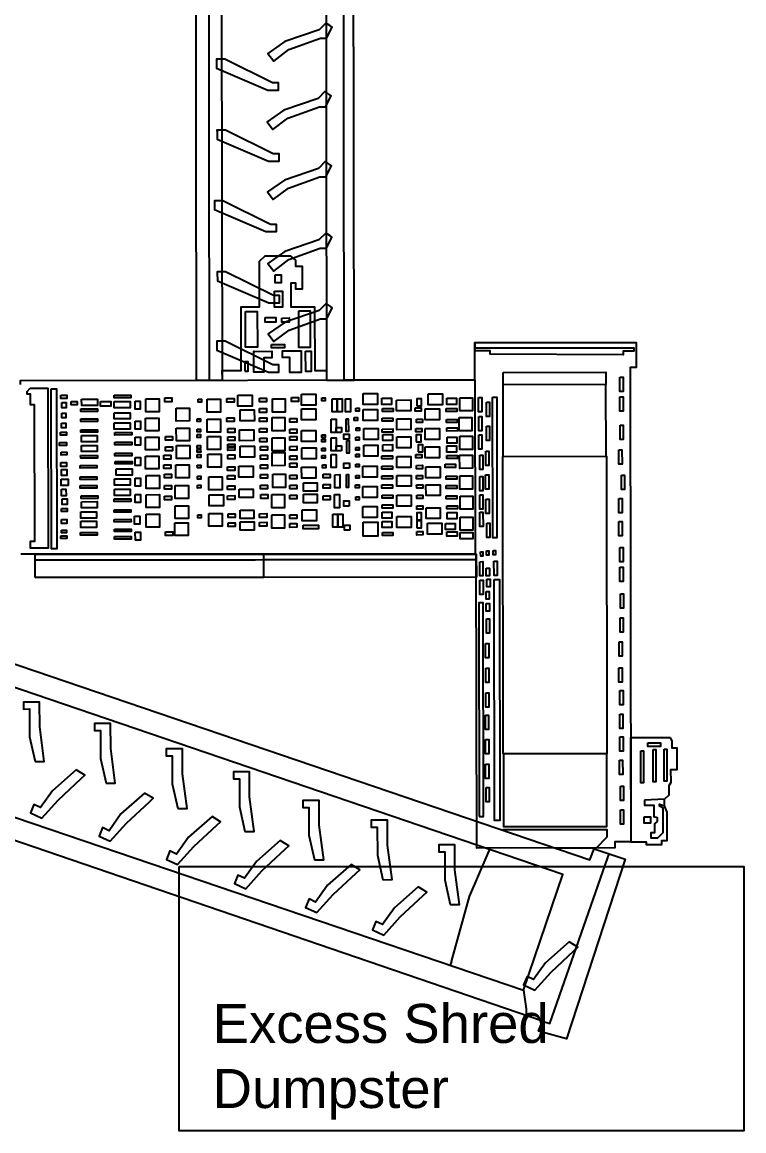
# Model space of a CAD drawing. Header units: millimetres. Extents: x 3191 to 879702, y -27549 to 222194.
# Drawn here: x 761570 to 767123, y -1642 to 6880 of the extents above; entities that cross this region are included whole.
import ezdxf

# ---------------------------------------------------------------- set-up
doc = ezdxf.new("R2010")
doc.units = ezdxf.units.MM
doc.header["$MEASUREMENT"] = 0
doc.layers.add('Dumpsters', color=210, linetype='Continuous')
doc.layers.add('Giant', color=31, linetype='Continuous')
doc.styles.get("Standard").update_dxf_attribs({"font": 'arial.ttf'})

msp = doc.modelspace()

# ---------------------------------------------------------------- linework, layer by layer
at = {"layer": 'Dumpsters'}
msp.add_lwpolyline([(762777.08021, 390.72678), (767123.08016, 390.72678), (767123.08016, -1642.27319), (762777.08021, -1642.27319), (762777.08021, 390.72678)], dxfattribs=at)
at = {"layer": 'Giant'}
for points in [[(765052.64846, 4130.02475), (764047.71782, 4128.57957), (764039.21323, 10042.40885), (762900.83652, 10040.77176), (762909.34111, 4126.94249)], [(762909.34111, 4126.94249), (763110.49628, 4127.23177), (763102.26414, 9851.60825), (763001.46201, 9779.0469), (763009.59001, 4127.08666)], [(763903.7335, 9856.45509), (763911.97095, 4128.38436), (764125.28746, 4128.69112), (764117.90979, 9258.89396)], [(763937.79761, 6853.80566), (763906.61584, 6872.6327), (763854.78173, 6820.66049), (763592.433, 6730.12993), (763461.79298, 6639.81103), (763506.25025, 6580.90035), (763623.20629, 6668.84058), (763865.25108, 6756.49335), (763911.99477, 6756.56057), (763954.81433, 6840.61092), (763937.79761, 6853.80566)], [(763065.89486, 6588.27872), (763065.98348, 6526.65593), (763461.79951, 6357.73432), (763525.63482, 6357.82612), (763543.26641, 6357.85147), (763543.18727, 6412.88692), (763496.93661, 6412.82041), (763129.69718, 6594.98008), (763064.57062, 6594.88643), (763064.58012, 6588.27683)], [(763930.22035, 6327.22929), (763899.03857, 6346.05632), (763847.20447, 6294.08411), (763584.85574, 6203.55356), (763454.21571, 6113.23466), (763498.67299, 6054.32397), (763615.62902, 6142.2642), (763857.67382, 6229.91698), (763904.41751, 6229.9842), (763947.23706, 6314.03454), (763930.22035, 6327.22929)], [(763070.36553, 6042.62525), (763070.45415, 5981.00246), (763466.27018, 5812.08084), (763530.10549, 5812.17264), (763547.73708, 5812.198), (763547.65794, 5867.23345), (763501.40728, 5867.16693), (763134.16785, 6049.32661), (763069.04129, 6049.23295), (763069.05079, 6042.62336)], [(763933.20067, 5789.40728), (763902.0189, 5808.23432), (763850.18479, 5756.26211), (763587.83606, 5665.73155), (763457.19604, 5575.41265), (763501.65331, 5516.50196), (763618.60935, 5604.4422), (763860.65414, 5692.09497), (763907.39783, 5692.16219), (763950.21738, 5776.21253), (763933.20067, 5789.40728)], [(763050.34322, 5501.0759), (763050.43184, 5439.45312), (763446.24787, 5270.5315), (763510.08318, 5270.6233), (763527.71478, 5270.64865), (763527.63563, 5325.6841), (763481.38497, 5325.61759), (763114.14554, 5507.77727), (763049.01898, 5507.68361), (763049.02848, 5501.07401)], [(763937.01922, 5240.10312), (763905.83744, 5258.93016), (763854.00334, 5206.95795), (763591.65461, 5116.42739), (763461.01458, 5026.10849), (763505.47186, 4967.1978), (763622.4279, 5055.13804), (763864.47269, 5142.79081), (763911.21638, 5142.85803), (763954.03593, 5226.90837), (763937.01922, 5240.10312)], [(763110.49628, 4127.23177), (763110.3874, 4202.94167), (763255.33744, 4203.15012), (763254.63576, 4691.08065), (763397.12067, 4691.28556), (763396.61587, 5042.30623), (763439.00215, 5084.80666), (763632.26888, 5085.08459), (763672.48898, 5050.29177), (763672.55546, 5004.06911), (763725.61459, 5004.14542), (763725.86736, 4828.37915), (763676.5881, 4828.30828), (763676.52166, 4874.50869), (763636.35167, 4874.45092), (763636.61426, 4691.85251), (763820.7952, 4692.11738), (763821.50047, 4201.69435), (763911.86534, 4201.8243)], [(763071.90877, 4953.17705), (763071.99739, 4891.55426), (763467.81342, 4722.63264), (763531.64873, 4722.72444), (763549.28033, 4722.7498), (763549.20118, 4777.78525), (763502.95052, 4777.71873), (763135.71109, 4959.87841), (763070.58453, 4959.78475), (763070.59403, 4953.17516)], [(763939.3486, 4697.80701), (763908.16683, 4716.63404), (763856.33273, 4664.66183), (763593.98399, 4574.13128), (763463.34397, 4483.81238), (763507.80124, 4424.90169), (763624.75728, 4512.84192), (763866.80208, 4600.4947), (763913.54577, 4600.56192), (763956.36532, 4684.61226), (763939.3486, 4697.80701)], [(761558.02026, 4094.62168), (761557.97658, 4124.99911), (765052.64846, 4130.02475), (765052.23593, 4416.88562), (766293.65536, 4418.67088), (766293.93347, 4225.27903), (766247.16631, 4225.21178), (766252.40916, 579.49724), (766160.79998, 579.3655), (766130.18532, 579.32147), (766130.25253, 532.58696), (765067.77856, 531.05904), (765064.52779, 2791.54047), (761559.89384, 2791.7971)], [(763068.96502, 4420.73213), (763069.05364, 4359.10934), (763464.86967, 4190.18772), (763528.70498, 4190.27952), (763546.33658, 4190.30488), (763546.25743, 4245.34033), (763500.00677, 4245.27381), (763132.76734, 4427.43349), (763067.64078, 4427.33983), (763067.65028, 4420.73024)], [(763361.66801, 4349.53784), (763492.48461, 4349.72597), (763492.5571, 4299.31946), (763428.8157, 4299.2278), (763428.97431, 4188.93435), (763351.92118, 4188.82355), (763351.68937, 4350.01309), (763361.66801, 4349.53784)], [(763578.80432, 4305.76379), (763628.08358, 4305.83466), (763628.25246, 4188.39751), (763719.20427, 4188.52831), (763718.97109, 4350.6748), (763571.93155, 4350.46335), (763571.99585, 4305.754), (763571.99585, 4305.754), (763578.80432, 4305.76379)], [(765052.23593, 4416.88562), (765052.29482, 4375.93728), (766276.36438, 4377.6976), (766276.40253, 4351.1702), (766193.92609, 4351.05159), (766193.96821, 4321.76464), (765170.90216, 4327.79317), (765170.8659, 4353.00755), (765052.32804, 4352.83708)], [(765052.64846, 4130.02475), (765054.57331, 2791.5412)], [(761631.7796, 4066.90954), (761767.66733, 4067.10495), (761769.43686, 2836.62984), (761634.62909, 2836.43598), (761634.54975, 2891.60495), (761667.44172, 2891.65225), (761665.93552, 3939.01711), (761633.37224, 3938.97028), (761633.2537, 4021.40105), (761609.96402, 4021.36756), (761609.93727, 4039.97234), (761631.7796, 4066.90954)], [(755268.89145, 2723.66922), (755737.68569, 3910.59619), (765939.22852, 442.09221), (765970.84966, 525.88165), (766211.02251, 445.93253), (765758.55524, -936.12633), (765542.70957, -875.59273), (765572.86191, -798.94912), (755268.89145, 2723.66922)], [(765428.62527, -560.58751), (765731.42737, 328.8069), (755856.74859, 3692.60582), (755525.58894, 2800.90066), (765428.62527, -560.58751)], [(761670.00368, 2612.09398), (761669.74527, 2791.78905), (765064.52779, 2791.54047), (765064.78235, 2614.52796), (761670.00368, 2612.09398)], [(761670.00368, 2612.09398), (763429.80617, 2614.62472), (763429.61684, 2746.28251), (761669.81435, 2743.75177), (765064.5895, 2748.63374), (763429.61684, 2746.28251), (763429.55158, 2791.66019)], [(761669.24547, 1196.5907), (761740.19446, 1196.69273), (761705.06477, 1462.9627), (761704.79002, 1654.01782), (761580.2654, 1653.83875), (761580.3424, 1600.29435), (761626.66349, 1600.36097), (761626.97156, 1386.13888), (761669.24547, 1196.5907)], [(762215.61787, 1031.22378), (762286.56685, 1031.32581), (762251.43717, 1297.59578), (762251.16242, 1488.6509), (762126.63779, 1488.47183), (762126.71479, 1434.92743), (762173.03589, 1434.99405), (762173.34396, 1220.77196), (762215.61787, 1031.22378)], [(766559.30953, 1378.09889), (766251.26134, 1377.65589), (766252.40916, 579.49724), (766370.5479, 579.66714), (766370.57684, 559.54904), (766492.04939, 559.72373), (766492.00621, 589.74509), (766533.91354, 589.80535), (766533.59939, 808.2558), (766513.27107, 854.98343), (766513.19679, 906.63619), (766547.35434, 940.86834), (766547.25078, 1012.88399), (766562.59339, 1037.34157), (766562.45088, 1136.44099), (766609.66718, 1136.50889), (766608.97204, 1299.41137), (766571.95977, 1299.35815), (766571.87848, 1355.88465), (766559.30953, 1378.09889)], [(762767.94926, 836.20008), (762838.89824, 836.30211), (762803.76856, 1102.57208), (762803.49381, 1293.62721), (762678.96918, 1293.44813), (762679.04618, 1239.90373), (762725.36728, 1239.97035), (762725.67535, 1025.74826), (762767.94926, 836.20008)], [(761985.76759, 1132.75242), (761803.64861, 972.0573), (761711.92087, 842.13671), (761660.82167, 866.85482), (761634.64473, 801.18843), (761720.76987, 761.92169), (761846.05782, 900.65885), (762023.80371, 1065.70958), (762052.01427, 1091.90526), (761985.76759, 1132.75242)], [(763284.66319, 658.90657), (763355.61218, 659.0086), (763320.4825, 925.27857), (763320.20774, 1116.33369), (763195.68312, 1116.15461), (763195.76012, 1062.61022), (763242.08121, 1062.67683), (763242.38928, 848.45475), (763284.66319, 658.90657)], [(762512.78946, 954.56129), (762330.67048, 793.86617), (762238.94274, 663.94558), (762187.84354, 688.66369), (762161.6666, 622.99731), (762247.79174, 583.73056), (762373.07969, 722.46772), (762550.82558, 887.51845), (762579.03614, 913.71413), (762512.78946, 954.56129)], [(763819.23276, 440.13395), (763890.18174, 440.23598), (763855.05206, 706.50595), (763854.77731, 897.56107), (763730.25268, 897.382), (763730.32968, 843.8376), (763776.65078, 843.90422), (763776.95885, 629.68213), (763819.23276, 440.13395)], [(766358.23005, 900.71616), (766358.28564, 862.06005), (766430.80762, 862.16434), (766430.9347, 773.79161), (766455.83179, 766.21635), (766455.87548, 735.83892), (766436.5578, 716.49417), (766436.65513, 648.81815), (766408.34127, 648.77743), (766408.39686, 610.12131), (766460.86906, 610.19677), (766502.27274, 650.29229), (766502.00266, 838.09826), (766472.96364, 852.54422), (766472.94178, 867.74407), (766513.27107, 854.98343), (766513.19679, 906.63619), (766358.23005, 900.71616)], [(763030.98587, 774.91093), (762848.86689, 614.2158), (762757.13915, 484.29521), (762706.03995, 509.01332), (762679.86301, 443.34694), (762765.98815, 404.0802), (762891.2761, 542.81735), (763069.02199, 707.86809), (763097.23255, 734.06376), (763030.98587, 774.91093)], [(764345.4888, 288.38016), (764416.43779, 288.48219), (764381.30811, 554.75216), (764381.03335, 745.80728), (764256.50873, 745.6282), (764256.58573, 692.08381), (764302.90682, 692.15042), (764303.21489, 477.92833), (764345.4888, 288.38016)], [(765674.99152, 531.93226), (765990.20928, 532.38557), (766072.63543, 616.44836), (766072.55632, 671.46155), (765268.01178, 670.30455)], [(763555.06013, 589.37155), (763372.94116, 428.67642), (763281.21342, 298.75583), (763230.11421, 323.47395), (763203.93728, 257.80756), (763290.06242, 218.54082), (763415.35036, 357.27797), (763593.09625, 522.32871), (763621.30682, 548.52439), (763555.06013, 589.37155)], [(764864.17, 98.13731), (764935.11898, 98.23934), (764899.9893, 364.50931), (764899.71455, 555.56443), (764775.18992, 555.38536), (764775.26692, 501.84096), (764821.58802, 501.90757), (764821.89609, 287.68549), (764864.17, 98.13731)], [(764872.89928, -339.61986), (765013.00014, 159.26211), (765155.10073, 492.01656), (765167.44648, 520.9264)], [(765572.86191, -798.94912), (765629.67966, -816.73784), (766076.38351, 458.98038), (766086.34704, 487.4347)], [(764102.23305, 406.09085), (763920.11407, 245.39572), (763828.38633, 115.47513), (763777.28713, 140.19324), (763751.1102, 74.52686), (763837.23534, 35.26012), (763962.52328, 173.99727), (764140.26917, 339.04801), (764168.47974, 365.24369), (764102.23305, 406.09085)], [(765731.42737, 328.8069), (765731.42737, 328.8069)], [(764617.48425, 233.758), (764435.36527, 73.06287), (764343.63753, -56.85771), (764292.53833, -32.1396), (764266.36139, -97.80599), (764352.48653, -137.07273), (764477.77448, 1.66443), (764655.52037, 166.71516), (764683.73093, 192.91084), (764617.48425, 233.758)], [(765779.69147, -189.63301), (765597.5725, -350.32814), (765505.84476, -480.24873), (765454.74556, -455.53062), (765428.56862, -521.197), (765514.69376, -560.46374), (765639.98171, -421.72659), (765817.7276, -256.67585), (765845.93816, -230.48017), (765779.69147, -189.63301)], [(764872.89928, -339.61986), (764864.60972, -369.13799)], [(765428.62527, -560.58751), (765448.71697, -703.98935), (765448.79253, -756.53353)], [(765572.86191, -798.94912), (765572.86191, -798.94912), (765572.86191, -798.94912)]]:
    msp.add_lwpolyline(points, dxfattribs=at)
for points in [[(763518.02844, 4937.2612), (763561.97831, 4937.32441), (763562.06545, 4876.72533), (763518.11559, 4876.66212)], [(763510.62645, 4811.22291), (763574.29741, 4811.31447), (763574.47394, 4688.55849), (763510.80298, 4688.46693)], [(763289.54996, 4656.2802), (763379.75049, 4656.40991), (763380.14708, 4380.6318), (763289.94655, 4380.50209)], [(763439.68453, 4610.29561), (763521.55056, 4610.41334), (763521.60397, 4573.27053), (763439.73795, 4573.1528)], [(763567.7843, 4605.91764), (763623.87203, 4605.9983), (763623.91889, 4573.41767), (763567.83115, 4573.33701)], [(763698.07638, 4660.65097), (763785.9996, 4660.77741), (763786.40598, 4378.18941), (763698.48277, 4378.06297)], [(763489.24016, 4401.86377), (763589.27776, 4402.00763), (763589.31373, 4376.99354), (763489.27613, 4376.84968)], [(763751.58114, 4350.85523), (763794.77973, 4350.91735), (763795.00417, 4194.84634), (763751.80558, 4194.78422)], [(763283.8699, 4198.11711), (763308.21606, 4198.15212), (763308.11326, 4269.63367), (763283.7671, 4269.59866)], [(765270.34322, 4187.68785), (766061.53475, 4188.82565), (766061.67163, 4093.64303), (765270.4801, 4092.50523)], [(766061.67163, 4093.64303), (765268.29669, 4092.50209), (765269.08799, 3542.25889), (766062.46293, 3543.39983)], [(766169.25794, 4150.4579), (766193.34585, 4150.49254), (766193.50417, 4040.39939), (766169.41626, 4040.36475)], [(761793.05639, 4060.2648), (761834.63503, 4060.3246), (761836.40366, 2830.47261), (761794.82502, 2830.41282)], [(761866.98351, 4013.8368), (761915.01846, 4013.90588), (761915.05837, 3986.15448), (761867.02341, 3986.0854)], [(762277.46663, 4012.60224), (762406.31111, 4012.78753), (762406.33889, 3993.47059), (762277.49441, 3993.28531)], [(763229.45773, 4012.43571), (763339.19153, 4012.59352), (763339.31215, 3928.7162), (763229.57835, 3928.5584)], [(763720.01067, 4019.595), (763829.74448, 4019.7528), (763829.8651, 3935.87549), (763720.1313, 3935.71768)], [(764193.35616, 4025.66132), (764303.08996, 4025.81912), (764303.21058, 3941.94181), (764193.47678, 3941.784)], [(764693.59716, 4022.17459), (764803.33097, 4022.3324), (764803.45159, 3938.45508), (764693.71778, 3938.29727)], [(761876.66869, 3956.21138), (761908.71547, 3956.25747), (761908.77535, 3914.61925), (761876.72857, 3914.57316)], [(761946.69236, 3963.05522), (761992.77868, 3963.12149), (761992.81414, 3938.46348), (761946.72782, 3938.3972)], [(762028.10807, 3982.44476), (762149.22846, 3982.61894), (762149.29778, 3934.41564), (762028.17739, 3934.24145)], [(762173.88339, 3963.84928), (762252.41561, 3963.96222), (762252.46665, 3928.46625), (762173.93444, 3928.35331)], [(762278.92087, 3964.57896), (762400.04125, 3964.75314), (762400.11058, 3916.54983), (762278.99019, 3916.37565)], [(762438.5421, 3966.36633), (762479.41642, 3966.42511), (762479.50456, 3905.13614), (762438.63024, 3905.07736)], [(762521.43946, 3983.97763), (762623.42569, 3984.1243), (762623.56769, 3885.38096), (762521.58146, 3885.23429)], [(762667.69413, 3991.22041), (762722.56103, 3991.29931), (762722.6028, 3962.25715), (762667.73589, 3962.17825)], [(762923.8255, 3980.88429), (762949.65074, 3980.92143), (762949.6816, 3959.46807), (762923.85635, 3959.43093)], [(762993.81191, 3980.98494), (763095.79814, 3981.13161), (763095.94014, 3882.38827), (762993.95391, 3882.2416)], [(763145.56121, 3987.61249), (763200.42811, 3987.69139), (763200.46988, 3958.64923), (763145.60298, 3958.57033)], [(763396.22734, 3990.10941), (763451.09424, 3990.18831), (763451.13601, 3961.14615), (763396.2691, 3961.06725)], [(763496.20228, 3984.84532), (763594.10343, 3984.98611), (763594.25036, 3882.81557), (763496.34921, 3882.67478)], [(763641.49207, 3993.68903), (763696.35898, 3993.76793), (763696.40074, 3964.72577), (763641.53384, 3964.64687)], [(763876.0354, 3991.82312), (763901.86065, 3991.86026), (763901.8915, 3970.40689), (763876.06626, 3970.36976)], [(763954.76462, 3985.54928), (763993.50249, 3985.60499), (763993.64788, 3884.50266), (763954.91002, 3884.44696)], [(763993.50249, 3985.60499), (764032.24035, 3985.66069), (764032.38575, 3884.55837), (763993.64788, 3884.50266)], [(764056.98563, 3985.69628), (764095.7235, 3985.75199), (764095.86889, 3884.64967), (764057.13103, 3884.59396)], [(764337.91284, 3989.21592), (764412.14868, 3989.32267), (764412.21672, 3942.00955), (764337.98088, 3941.90279)], [(764451.61084, 3975.49257), (764561.34464, 3975.65038), (764561.46526, 3891.77306), (764451.73146, 3891.61525)], [(764605.87454, 3931.53909), (764642.45248, 3931.59169), (764642.37515, 3985.35863), (764605.79722, 3985.30603)], [(764838.14933, 3988.86708), (764912.38517, 3988.97384), (764912.45321, 3941.66071), (764838.21737, 3941.55395)], [(764936.98331, 3993.37111), (765034.88446, 3993.5119), (765035.03139, 3891.34136), (764937.13024, 3891.20057)], [(765081.97957, 3994.09148), (765106.06748, 3994.12612), (765106.22581, 3884.03297), (765082.1379, 3883.99833)], [(765142.24882, 3959.77258), (765166.33673, 3959.80722), (765166.49505, 3849.71407), (765142.40715, 3849.67943)], [(765190.3702, 3997.69681), (765221.33702, 3997.74135), (765222.89295, 2915.79296), (765191.92614, 2915.74842)], [(766169.47563, 3999.0826), (766193.56354, 3999.11724), (766193.72186, 3889.02409), (766169.63395, 3888.98945)], [(761874.65043, 3874.02234), (761905.61724, 3874.06687), (761905.66791, 3838.83795), (761874.70109, 3838.79342)], [(762022.08909, 3906.88183), (762150.93358, 3907.06712), (762150.96136, 3887.75019), (762022.11687, 3887.5649)], [(762279.04565, 3877.80855), (762400.16604, 3877.98273), (762400.23536, 3829.77942), (762279.11497, 3829.60524)], [(762519.49101, 3836.91661), (762621.47724, 3837.06327), (762621.61924, 3738.31993), (762519.63301, 3738.17327)], [(762756.17626, 3912.87802), (762858.16249, 3913.02469), (762858.30449, 3814.28135), (762756.31826, 3814.13468)], [(763145.77465, 3839.19704), (763200.64155, 3839.27594), (763200.68331, 3810.23378), (763145.81641, 3810.15488)], [(763246.82912, 3899.54099), (763356.56292, 3899.69879), (763356.68355, 3815.82148), (763246.94974, 3815.66367)], [(763396.34332, 3909.459), (763451.21022, 3909.5379), (763451.25199, 3880.49574), (763396.38509, 3880.41684)], [(763397.52535, 3838.49086), (763452.39225, 3838.56976), (763452.43401, 3809.5276), (763397.56711, 3809.4487)], [(763493.16808, 3841.81081), (763591.06923, 3841.9516), (763591.21616, 3739.78106), (763493.31501, 3739.64027)], [(763720.17149, 3907.76599), (763829.9053, 3907.9238), (763830.02592, 3824.04648), (763720.29212, 3823.88868)], [(764124.76275, 3840.53814), (764150.58799, 3840.57528), (764150.61884, 3819.12192), (764124.7936, 3819.08478)], [(764137.57328, 3911.54866), (764163.39852, 3911.5858), (764163.42937, 3890.13243), (764137.60413, 3890.09529)], [(764193.534, 3901.9929), (764303.26781, 3902.15071), (764303.38843, 3818.27339), (764193.65463, 3818.11559)], [(764341.35037, 3835.46401), (764423.12248, 3835.5816), (764423.15653, 3811.90279), (764341.38442, 3811.78519)], [(764342.3221, 3910.73038), (764424.09421, 3910.84797), (764424.12826, 3887.16915), (764342.35615, 3887.05156)], [(764595.12161, 3915.3668), (764641.37227, 3915.43331), (764641.40936, 3889.64032), (764595.1587, 3889.5738)], [(764671.17743, 3906.97493), (764780.91124, 3907.13273), (764781.03186, 3823.25542), (764671.29806, 3823.09761)], [(764832.88587, 3910.36763), (764914.65798, 3910.48522), (764914.69203, 3886.80641), (764832.91992, 3886.68881)], [(764932.88306, 3840.65432), (765030.78421, 3840.79511), (765030.93114, 3738.62458), (764933.02999, 3738.48379)], [(765083.90366, 3847.90395), (765107.99157, 3847.93859), (765108.1499, 3737.84544), (765084.06199, 3737.8108)], [(761873.70292, 3798.24415), (761905.72622, 3798.2902), (761905.77992, 3760.9471), (761873.75662, 3760.90105)], [(762022.19871, 3830.66007), (762151.04319, 3830.84536), (762151.07097, 3811.52843), (762022.22649, 3811.34314)], [(762279.15811, 3799.60614), (762400.2785, 3799.78032), (762400.34782, 3751.57701), (762279.22743, 3751.40283)], [(762439.81974, 3812.58906), (762480.69405, 3812.64784), (762480.78219, 3751.35887), (762439.90788, 3751.30009)], [(762756.39587, 3760.16745), (762858.3821, 3760.31412), (762858.52411, 3661.57077), (762756.53787, 3661.42411)], [(762917.58416, 3831.39135), (762943.4094, 3831.42848), (762943.44026, 3809.97512), (762917.61501, 3809.93798)], [(762917.69861, 3751.80915), (762943.52385, 3751.84629), (762943.5547, 3730.39293), (762917.72946, 3730.35579)], [(762994.03306, 3827.20615), (763096.01929, 3827.35282), (763096.16129, 3728.60948), (762994.17506, 3728.46281)], [(763152.35158, 3755.32901), (763207.21848, 3755.40791), (763207.26025, 3726.36575), (763152.39334, 3726.28685)], [(763397.6429, 3756.74998), (763452.5098, 3756.82888), (763452.55156, 3727.78672), (763397.68466, 3727.70782)], [(763628.83179, 3834.52836), (763683.69869, 3834.60727), (763683.74046, 3805.56511), (763628.87355, 3805.48621)], [(763628.95244, 3750.62879), (763683.81935, 3750.7077), (763683.86111, 3721.66554), (763628.99421, 3721.58663)], [(763947.47915, 3827.46456), (763986.21702, 3827.52027), (763986.36241, 3726.41795), (763947.62454, 3726.36224)], [(764028.31669, 3726.47828), (763986.36241, 3726.41795), (763986.30672, 3765.14083), (764028.261, 3765.20116)], [(764063.66479, 3830.74729), (764079.79382, 3830.77048), (764079.93455, 3732.91732), (764063.80551, 3732.89413)], [(764139.9247, 3762.06807), (764165.74994, 3762.1052), (764165.78079, 3740.65184), (764139.95555, 3740.6147)], [(764199.12068, 3755.74388), (764308.85448, 3755.90168), (764308.97511, 3672.02437), (764199.2413, 3671.86656)], [(764341.46946, 3752.65491), (764423.24157, 3752.7725), (764423.27562, 3729.09369), (764341.50351, 3728.97609)], [(764451.81809, 3831.37225), (764561.5519, 3831.53005), (764561.67252, 3747.65274), (764451.93872, 3747.49493)], [(764598.58882, 3757.29755), (764644.83949, 3757.36406), (764644.87658, 3731.57106), (764598.62592, 3731.50455)], [(764604.94461, 3827.2083), (764651.19527, 3827.27482), (764651.23237, 3801.48182), (764604.9817, 3801.41531)], [(764671.39548, 3755.35483), (764781.12928, 3755.51264), (764781.2499, 3671.63532), (764671.5161, 3671.47751)], [(764836.24792, 3825.42675), (764918.02003, 3825.54435), (764918.05408, 3801.86553), (764836.28197, 3801.74794)], [(764837.39722, 3760.89014), (764919.16933, 3761.00774), (764919.20338, 3737.32892), (764837.43127, 3737.21132)], [(765142.51596, 3774.01404), (765166.60387, 3774.04868), (765166.76219, 3663.95553), (765142.67428, 3663.92089)], [(766171.52462, 3782.3705), (766195.61252, 3782.40514), (766195.77085, 3672.31199), (766171.68294, 3672.27735)], [(761864.20191, 3727.79476), (761911.18038, 3727.86232), (761911.21414, 3704.38379), (761864.23568, 3704.31623)], [(762022.31911, 3746.93853), (762151.16359, 3747.12382), (762151.19137, 3727.80689), (762022.34689, 3727.6216)], [(762026.37528, 3701.74533), (762147.49567, 3701.91951), (762147.56499, 3653.7162), (762026.4446, 3653.54202)], [(762284.33531, 3725.86193), (762413.17979, 3726.04722), (762413.20757, 3706.73029), (762284.36309, 3706.545)], [(762439.99762, 3688.89839), (762480.87193, 3688.95717), (762480.96007, 3627.6682), (762440.08575, 3627.60942)], [(762518.62096, 3690.9476), (762620.60719, 3691.09427), (762620.74919, 3592.35093), (762518.76296, 3592.20426)], [(762672.43929, 3695.48619), (762727.30619, 3695.5651), (762727.34796, 3666.52294), (762672.48105, 3666.44404)], [(762917.75893, 3709.85937), (762943.58418, 3709.89651), (762943.61503, 3688.44314), (762917.78979, 3688.406)], [(762995.30479, 3693.85857), (763097.29102, 3694.00524), (763097.43302, 3595.2619), (762995.44679, 3595.11523)], [(763152.44129, 3692.94957), (763207.30819, 3693.02847), (763207.34995, 3663.98631), (763152.48305, 3663.90741)], [(763242.75231, 3746.84649), (763352.48612, 3747.0043), (763352.60674, 3663.12698), (763242.87294, 3662.96918)], [(763397.7496, 3682.55338), (763452.6165, 3682.63228), (763452.65826, 3653.59012), (763397.79136, 3653.51122)], [(763493.39233, 3685.87333), (763591.29348, 3686.01412), (763591.44041, 3583.84358), (763493.53926, 3583.70279)], [(763629.0313, 3695.79364), (763683.8982, 3695.87254), (763683.93997, 3666.83038), (763629.07307, 3666.75148)], [(763720.4112, 3741.07958), (763830.14501, 3741.23739), (763830.26563, 3657.36007), (763720.53183, 3657.20226)], [(763876.44368, 3707.92211), (763902.26892, 3707.95924), (763902.29977, 3686.50588), (763876.47453, 3686.46874)], [(763876.49008, 3675.65304), (763902.31533, 3675.69018), (763902.34618, 3654.23681), (763876.52093, 3654.19968)], [(763947.6833, 3685.50293), (763986.42117, 3685.55863), (763986.56656, 3584.45631), (763947.8287, 3584.4006)], [(764087.53113, 3674.66577), (764045.57685, 3674.60544), (764045.52116, 3713.32832), (764087.47544, 3713.38865)], [(764136.81345, 3688.93506), (764162.63869, 3688.9722), (764162.66954, 3667.51883), (764136.8443, 3667.4817)], [(764344.76971, 3710.68753), (764419.00555, 3710.79429), (764419.07359, 3663.48116), (764344.83775, 3663.3744)], [(764452.01914, 3691.5693), (764561.75295, 3691.72711), (764561.87357, 3607.84979), (764452.13976, 3607.69198)], [(764603.03367, 3654.06497), (764639.61161, 3654.11757), (764639.53429, 3707.88451), (764602.95635, 3707.83191)], [(764840.73767, 3690.97107), (764914.9735, 3691.07783), (764915.04154, 3643.7647), (764840.80571, 3643.65795)], [(764937.40861, 3697.63069), (765035.30976, 3697.77148), (765035.45669, 3595.60094), (764937.55554, 3595.46015)], [(765084.10404, 3708.56835), (765108.19195, 3708.60299), (765108.35027, 3598.50984), (765084.26236, 3598.4752)], [(761856.82617, 3648.80267), (761912.35045, 3648.88252), (761912.38267, 3626.47221), (761856.8584, 3626.39236)], [(762026.48313, 3626.74757), (762147.60352, 3626.92175), (762147.67284, 3578.71844), (762026.55245, 3578.54426)], [(762284.44339, 3650.70839), (762413.28787, 3650.89367), (762413.31565, 3631.57674), (762284.47117, 3631.39145)], [(762672.55527, 3614.83579), (762727.42217, 3614.91469), (762727.46394, 3585.87253), (762672.59703, 3585.79363)], [(762757.66914, 3625.75165), (762859.65537, 3625.89832), (762859.79737, 3527.15498), (762757.81114, 3527.00831)], [(762917.88109, 3624.91383), (762943.70634, 3624.95097), (762943.73719, 3603.49761), (762917.91194, 3603.46047)], [(762917.92439, 3594.80346), (762943.74964, 3594.8406), (762943.78049, 3573.38723), (762917.95525, 3573.35009)], [(763152.52171, 3637.02394), (763207.38861, 3637.10284), (763207.43038, 3608.06068), (763152.56348, 3607.98178)], [(763152.54952, 3617.68475), (763207.41643, 3617.76365), (763207.45819, 3588.7215), (763152.59129, 3588.64259)], [(763247.23121, 3619.9351), (763356.96502, 3620.0929), (763357.08564, 3536.21559), (763247.35184, 3536.05778)], [(763403.21719, 3619.11345), (763458.08409, 3619.19236), (763458.12585, 3590.1502), (763403.25895, 3590.07129)], [(763629.14111, 3619.43835), (763684.00801, 3619.51725), (763684.04978, 3590.47509), (763629.18287, 3590.39619)], [(763721.68294, 3607.732), (763831.41674, 3607.88981), (763831.53736, 3524.01249), (763721.80356, 3523.85468)], [(763876.59061, 3605.75157), (763902.41585, 3605.78871), (763902.4467, 3584.33534), (763876.62146, 3584.2982)], [(764028.52084, 3584.51665), (763986.56656, 3584.45631), (763986.51087, 3623.17919), (764028.46516, 3623.23953)], [(764069.28084, 3664.0686), (764085.40988, 3664.0918), (764085.5506, 3566.23864), (764069.42156, 3566.21544)], [(764136.92479, 3611.51156), (764162.75003, 3611.5487), (764162.78088, 3590.09533), (764136.95564, 3590.05819)], [(764198.22477, 3627.75653), (764307.95857, 3627.91434), (764308.0792, 3544.03702), (764198.34539, 3543.87922)], [(764344.88259, 3632.19581), (764419.11842, 3632.30257), (764419.18647, 3584.98944), (764344.95063, 3584.88268)], [(764617.1376, 3576.66159), (764653.71553, 3576.71419), (764653.63821, 3630.48113), (764617.06028, 3630.42853)], [(764671.59809, 3614.46141), (764781.3319, 3614.61922), (764781.45252, 3530.7419), (764671.71872, 3530.58409)], [(764837.59676, 3622.13316), (764911.8326, 3622.23992), (764911.90064, 3574.92679), (764837.6648, 3574.82003)], [(765137.62547, 3583.08501), (765161.71338, 3583.11965), (765161.8717, 3473.0265), (765137.7838, 3472.99186)], [(766161.46662, 3593.14765), (766185.55452, 3593.18229), (766185.71285, 3483.08914), (766161.62494, 3483.0545)], [(761867.73099, 3494.06004), (761912.573, 3494.12453), (761912.61598, 3464.2367), (761867.77397, 3464.17221)], [(761869.75079, 3575.18087), (761913.53631, 3575.24384), (761913.56854, 3552.83353), (761869.78301, 3552.77056)], [(762020.44475, 3548.35827), (762149.28923, 3548.54356), (762149.31701, 3529.22663), (762020.47253, 3529.04134)], [(762284.56532, 3565.91863), (762413.40981, 3566.10392), (762413.43759, 3546.78699), (762284.5931, 3546.6017)], [(762286.81477, 3503.67582), (762415.65925, 3503.86111), (762415.68703, 3484.54418), (762286.84255, 3484.35889)], [(762439.16535, 3532.98165), (762480.03966, 3533.04043), (762480.1278, 3471.75146), (762439.25349, 3471.69268)], [(762518.8309, 3544.9579), (762620.81714, 3545.10456), (762620.95914, 3446.36122), (762518.97291, 3446.21456)], [(762659.73543, 3550.30134), (762714.60233, 3550.38024), (762714.6441, 3521.33808), (762659.77719, 3521.25918)], [(762917.98008, 3556.08058), (762943.80532, 3556.11772), (762943.83618, 3534.66435), (762918.01093, 3534.62721)], [(762998.73955, 3558.35541), (763100.72579, 3558.50208), (763100.86779, 3459.75873), (762998.88156, 3459.61207)], [(763152.64233, 3553.14662), (763207.50924, 3553.22552), (763207.551, 3524.18336), (763152.6841, 3524.10446)], [(763403.31617, 3550.2802), (763458.18308, 3550.3591), (763458.22484, 3521.31694), (763403.35794, 3521.23804)], [(763493.55472, 3572.95385), (763591.45587, 3573.09464), (763591.6028, 3470.9241), (763493.70165, 3470.78331)], [(763629.24627, 3546.30997), (763684.11317, 3546.38887), (763684.15494, 3517.34672), (763629.28804, 3517.26781)], [(763876.67103, 3549.82594), (763902.49628, 3549.86308), (763902.52713, 3528.40971), (763876.70188, 3528.37257)], [(763947.86733, 3557.53939), (763986.60519, 3557.5951), (763986.75058, 3456.49278), (763948.01272, 3456.43707)], [(764136.99904, 3559.88105), (764162.82428, 3559.91819), (764162.85513, 3538.46483), (764137.02989, 3538.42769)], [(764337.47001, 3546.17122), (764419.24212, 3546.28881), (764419.27617, 3522.61), (764337.50406, 3522.4924)], [(764452.23565, 3541.01742), (764561.96945, 3541.17523), (764562.09008, 3457.29791), (764452.35627, 3457.1401)], [(764598.87804, 3556.18338), (764645.12871, 3556.24989), (764645.1658, 3530.45689), (764598.91514, 3530.39038)], [(764837.70186, 3549.04929), (764919.47397, 3549.16688), (764919.50802, 3525.48807), (764837.73591, 3525.37047)], [(764936.53744, 3552.44059), (765034.43859, 3552.58138), (765034.58552, 3450.41084), (764936.68437, 3450.27005)], [(765091.21053, 3550.32629), (765115.29843, 3550.36093), (765115.45676, 3440.26778), (765091.36885, 3440.23314)], [(765269.08799, 3542.25889), (766065.7263, 3543.40452), (766069.01477, 1256.70725), (765272.37645, 1255.56162)], [(761872.08064, 3440.69983), (761913.72971, 3440.75972), (761913.79417, 3395.93911), (761872.14509, 3395.87921)], [(762016.25795, 3472.15259), (762145.10243, 3472.33788), (762145.13021, 3453.02095), (762016.28573, 3452.83566)], [(762294.66864, 3446.09228), (762415.78903, 3446.26646), (762415.85835, 3398.06315), (762294.73796, 3397.88897)], [(762659.83906, 3478.24118), (762714.70596, 3478.32008), (762714.74772, 3449.27792), (762659.88082, 3449.19902)], [(762752.50776, 3476.26026), (762854.494, 3476.40692), (762854.636, 3377.66358), (762752.64977, 3377.51692)], [(762918.0976, 3474.36195), (762943.92284, 3474.39909), (762943.95369, 3452.94572), (762918.12845, 3452.90859)], [(763150.63579, 3462.81242), (763205.50269, 3462.89132), (763205.54445, 3433.84916), (763150.67755, 3433.77026)], [(763236.6981, 3467.23132), (763346.43191, 3467.38912), (763346.55253, 3383.51181), (763236.81872, 3383.354)], [(763403.42134, 3477.15182), (763458.28824, 3477.23072), (763458.33001, 3448.18856), (763403.4631, 3448.10966)], [(763629.32823, 3489.31612), (763684.19514, 3489.39503), (763684.2369, 3460.35287), (763629.37, 3460.27397)], [(763720.81641, 3459.315), (763830.55021, 3459.47281), (763830.67083, 3375.59549), (763720.93703, 3375.43768)], [(763881.07258, 3476.70374), (763906.89782, 3476.74088), (763906.92867, 3455.28751), (763881.10343, 3455.25037)], [(764087.8528, 3450.98551), (764045.89852, 3450.92517), (764045.84283, 3489.64805), (764087.79711, 3489.70839)], [(764137.10884, 3483.52577), (764162.93409, 3483.56291), (764162.96494, 3462.10954), (764137.1397, 3462.0724)], [(764190.92046, 3466.44488), (764300.65426, 3466.60268), (764300.77488, 3382.72537), (764191.04108, 3382.56756)], [(764337.58292, 3467.65724), (764419.35503, 3467.77484), (764419.38908, 3444.09602), (764337.61697, 3443.97843)], [(764605.45344, 3473.38356), (764651.7041, 3473.45008), (764651.7412, 3447.65708), (764605.49053, 3447.59056)], [(764677.19559, 3460.69035), (764786.92939, 3460.84816), (764787.05001, 3376.97084), (764677.31621, 3376.81304)], [(764823.83021, 3481.26416), (764905.60232, 3481.38176), (764905.63637, 3457.70294), (764823.86426, 3457.58534)], [(761871.10504, 3368.12626), (761923.43637, 3368.20152), (761923.50697, 3319.10803), (761871.17564, 3319.03277)], [(762016.38452, 3384.13593), (762145.22901, 3384.32122), (762145.25679, 3365.00429), (762016.4123, 3364.819)], [(762279.77745, 3368.93651), (762400.89784, 3369.11069), (762400.96716, 3320.90739), (762279.84677, 3320.7332)], [(762439.3927, 3374.88548), (762480.26702, 3374.94426), (762480.35516, 3313.65529), (762439.48084, 3313.59651)], [(762524.5652, 3394.01337), (762626.55143, 3394.16003), (762626.69343, 3295.41669), (762524.7072, 3295.27003)], [(762665.32057, 3405.12053), (762720.18747, 3405.19943), (762720.22923, 3376.15727), (762665.36233, 3376.07837)], [(762918.21979, 3389.39416), (762944.04503, 3389.4313), (762944.07588, 3367.97794), (762918.25064, 3367.9408)], [(763006.50288, 3384.15777), (763108.48911, 3384.30443), (763108.63111, 3285.56109), (763006.64488, 3285.41443)], [(763150.73167, 3396.13785), (763205.59857, 3396.21676), (763205.64034, 3367.1746), (763150.77343, 3367.09569)], [(763403.52804, 3402.95522), (763458.39494, 3403.03412), (763458.43671, 3373.99197), (763403.56981, 3373.91306)], [(763498.11582, 3405.20543), (763596.01697, 3405.34622), (763596.1639, 3303.17568), (763498.26275, 3303.03489)], [(763629.45814, 3398.985), (763684.32504, 3399.0639), (763684.36681, 3370.02174), (763629.4999, 3369.94284)], [(763733.78494, 3338.82513), (763840.27885, 3338.97828), (763840.37166, 3274.44015), (763733.87775, 3274.287)], [(763885.47093, 3405.80699), (763940.33783, 3405.88589), (763940.37959, 3376.84373), (763885.51269, 3376.76483)], [(763885.58537, 3326.2248), (763940.45227, 3326.3037), (763940.49404, 3297.26154), (763885.62714, 3297.18264)], [(763974.97331, 3401.64057), (764013.71117, 3401.69628), (764013.85657, 3300.59396), (763975.1187, 3300.53825)], [(764065.33834, 3401.65925), (764081.46738, 3401.68244), (764081.6081, 3303.82928), (764065.47906, 3303.80609)], [(764137.23411, 3396.42154), (764163.05935, 3396.45868), (764163.0902, 3375.00532), (764137.26496, 3374.96818)], [(764337.68962, 3393.46065), (764419.46173, 3393.57824), (764419.49578, 3369.89942), (764337.72367, 3369.78183)], [(764452.44441, 3395.85113), (764562.17821, 3396.00894), (764562.29884, 3312.13162), (764452.56503, 3311.97382)], [(764605.56478, 3395.96006), (764651.81544, 3396.02657), (764651.85254, 3370.23357), (764605.60187, 3370.16706)], [(764605.66841, 3323.8999), (764651.91907, 3323.96641), (764651.95617, 3298.17341), (764605.7055, 3298.1069)], [(764677.39199, 3324.11432), (764787.1258, 3324.27212), (764787.24642, 3240.39481), (764677.51262, 3240.237)], [(764833.63437, 3389.87873), (764915.40648, 3389.99632), (764915.44054, 3366.3175), (764833.66842, 3366.19991)], [(764936.76787, 3392.20799), (765034.66901, 3392.34878), (765034.81594, 3290.17824), (764936.9148, 3290.03745)], [(765091.44303, 3388.64715), (765115.53094, 3388.68179), (765115.68927, 3278.58864), (765091.60136, 3278.554)], [(765136.17382, 3400.7512), (765160.26173, 3400.78584), (765160.42006, 3290.69269), (765136.33215, 3290.65805)], [(766180.64667, 3398.00262), (766204.73458, 3398.03726), (766204.8929, 3287.94411), (766180.805, 3287.90947)], [(761872.29858, 3289.14649), (761907.5383, 3289.19717), (761907.6089, 3240.10368), (761872.36919, 3240.053)], [(762016.48022, 3317.59489), (762145.3247, 3317.78018), (762145.35248, 3298.46325), (762016.50799, 3298.27796)], [(762279.89148, 3289.64363), (762401.01187, 3289.81781), (762401.08119, 3241.6145), (762279.9608, 3241.44032)], [(762439.57365, 3249.05838), (762480.44797, 3249.11716), (762480.53611, 3187.82819), (762439.66179, 3187.76941)], [(762524.77553, 3247.75661), (762626.76176, 3247.90328), (762626.90376, 3149.15993), (762524.91753, 3149.01327)], [(762665.44429, 3319.08452), (762720.3112, 3319.16343), (762720.35296, 3290.12127), (762665.48606, 3290.04236)], [(762747.36031, 3317.08814), (762849.34654, 3317.23481), (762849.48854, 3218.49147), (762747.50231, 3218.3448)], [(762918.31875, 3320.58316), (762944.14399, 3320.6203), (762944.17484, 3299.16694), (762918.3496, 3299.1298)], [(763010.01281, 3245.36104), (763119.74662, 3245.51884), (763119.86724, 3161.64153), (763010.13344, 3161.48372)], [(763150.84612, 3316.55566), (763205.71302, 3316.63456), (763205.75478, 3287.5924), (763150.88788, 3287.5135)], [(763150.95592, 3240.20037), (763205.82282, 3240.27928), (763205.86459, 3211.23712), (763150.99769, 3211.15821)], [(763240.07427, 3290.84642), (763346.56818, 3290.99956), (763346.66099, 3226.46143), (763240.16708, 3226.30829)], [(763403.64559, 3321.21434), (763458.51249, 3321.29324), (763458.55426, 3292.25108), (763403.68736, 3292.17218)], [(763405.88718, 3248.11129), (763460.75408, 3248.19019), (763460.79584, 3219.14803), (763405.92894, 3219.06913)], [(763490.80533, 3248.1889), (763588.70648, 3248.32969), (763588.85341, 3146.15915), (763490.95226, 3146.01836)], [(763629.56951, 3321.53924), (763684.43641, 3321.61814), (763684.47818, 3292.57598), (763629.61128, 3292.49708)], [(763629.67929, 3245.20621), (763684.54619, 3245.28511), (763684.58795, 3216.24295), (763629.72105, 3216.16405)], [(763733.91177, 3250.63044), (763840.40568, 3250.78358), (763840.49849, 3186.24545), (763734.00458, 3186.0923)], [(763973.05647, 3248.92692), (764011.79433, 3248.98263), (764011.93972, 3147.88031), (763973.20186, 3147.8246)], [(764136.26084, 3322.22339), (764162.08609, 3322.26053), (764162.11694, 3300.80717), (764136.2917, 3300.77003)], [(764191.14624, 3309.43918), (764300.88005, 3309.59699), (764301.00067, 3225.71967), (764191.26687, 3225.56186)], [(764337.79168, 3322.49096), (764419.56379, 3322.60855), (764419.59784, 3298.92973), (764337.82573, 3298.81214)], [(764341.11947, 3245.04983), (764422.89158, 3245.16742), (764422.92563, 3221.4886), (764341.15352, 3221.37101)], [(764452.66402, 3243.14056), (764562.39782, 3243.29837), (764562.51845, 3159.42105), (764452.78464, 3159.26324)], [(764605.78439, 3243.24949), (764652.03506, 3243.316), (764652.07215, 3217.523), (764605.82149, 3217.45649)], [(764833.73647, 3318.88678), (764915.50858, 3319.00438), (764915.54263, 3295.32556), (764833.77052, 3295.20796)], [(764833.85088, 3239.32684), (764915.62299, 3239.44444), (764915.65704, 3215.76562), (764833.88493, 3215.64803)], [(765091.64834, 3245.88435), (765115.73625, 3245.91899), (765115.89457, 3135.82584), (765091.80666, 3135.7912)], [(761877.73388, 3215.51392), (761916.16653, 3215.56919), (761916.22792, 3172.88501), (761877.79526, 3172.82974)], [(762023.05075, 3238.17777), (762151.89523, 3238.36306), (762151.92301, 3219.04613), (762023.07853, 3218.86084)], [(762027.10555, 3193.94151), (762148.22594, 3194.11569), (762148.29526, 3145.91238), (762027.17487, 3145.7382)], [(762278.63722, 3214.93322), (762407.48171, 3215.11851), (762407.50949, 3195.80158), (762278.665, 3195.61629)], [(762665.56181, 3237.3659), (762720.42872, 3237.4448), (762720.47048, 3208.40264), (762665.60358, 3208.32374)], [(762747.58303, 3162.21888), (762849.56926, 3162.36555), (762849.71126, 3063.6222), (762747.72503, 3063.47554)], [(763885.7122, 3238.0301), (763940.57911, 3238.10901), (763940.62087, 3209.06685), (763885.75397, 3208.98794)], [(764086.1339, 3160.62761), (764044.17962, 3160.56727), (764044.12394, 3199.29015), (764086.07822, 3199.35049)], [(764136.39232, 3230.80179), (764162.21756, 3230.83893), (764162.24841, 3209.38557), (764136.42317, 3209.34843)], [(764191.36586, 3156.72861), (764301.09966, 3156.88641), (764301.22028, 3073.0091), (764191.48648, 3072.85129)], [(764341.22924, 3168.71679), (764423.00135, 3168.83439), (764423.03541, 3145.15557), (764341.2633, 3145.03798)], [(764605.90038, 3162.59908), (764652.15104, 3162.66559), (764652.18813, 3136.87259), (764605.93747, 3136.80608)], [(764837.20058, 3162.97622), (764918.97269, 3163.09381), (764919.00674, 3139.41499), (764837.23463, 3139.2974)], [(764939.15048, 3237.36409), (765037.05163, 3237.50488), (765037.19856, 3135.33434), (764939.29741, 3135.19355)], [(765138.15731, 3213.25926), (765162.24522, 3213.2939), (765162.40355, 3103.20075), (765138.31564, 3103.16611)], [(766161.98106, 3219.09351), (766186.06897, 3219.12815), (766186.22729, 3109.035), (766162.13938, 3109.00036)], [(761873.56841, 3140.79933), (761916.27397, 3140.86074), (761916.3062, 3118.45043), (761873.60064, 3118.38902)], [(762021.06694, 3115.70799), (762142.18733, 3115.88217), (762142.25665, 3067.67887), (762021.13626, 3067.50469)], [(762278.75608, 3132.2799), (762407.60057, 3132.46519), (762407.62835, 3113.14826), (762278.78386, 3112.96297)], [(762434.41424, 3081.8746), (762475.28856, 3081.93338), (762475.3767, 3020.64441), (762434.50238, 3020.58563)], [(762524.99207, 3097.18247), (762626.9783, 3097.32914), (762627.1203, 2998.5858), (762525.13407, 2998.43913)], [(762922.94355, 3092.21337), (762948.76879, 3092.25051), (762948.79965, 3070.79715), (762922.9744, 3070.76001)], [(763006.90549, 3104.19581), (763108.89172, 3104.34247), (763109.03372, 3005.59913), (763007.04749, 3005.45246)], [(763155.45178, 3101.49408), (763210.31869, 3101.57298), (763210.36045, 3072.53082), (763155.49355, 3072.45192)], [(763246.76411, 3128.46441), (763353.25802, 3128.61756), (763353.35084, 3064.07943), (763246.85693, 3063.92628)], [(763397.50474, 3101.84217), (763452.37164, 3101.92107), (763452.41341, 3072.87892), (763397.54651, 3072.80001)], [(763491.02959, 3092.25142), (763588.93073, 3092.39221), (763589.07766, 2990.22167), (763491.17652, 2990.08088)], [(763629.89736, 3093.56385), (763684.76426, 3093.64276), (763684.80603, 3064.6006), (763629.93912, 3064.52169)], [(763725.58603, 3130.24347), (763835.31983, 3130.40128), (763835.44046, 3046.52396), (763725.70665, 3046.36615)], [(763960.3592, 3099.15764), (763999.09706, 3099.21334), (763999.24246, 2998.11102), (763960.50459, 2998.05531)], [(763999.09706, 3099.21334), (764037.83493, 3099.26905), (764037.98032, 2998.16673), (763999.24246, 2998.11102)], [(764339.17171, 3113.83406), (764413.40755, 3113.94081), (764413.47559, 3066.62769), (764339.23975, 3066.52093)], [(764452.89909, 3079.68105), (764562.63289, 3079.83886), (764562.75352, 2995.96154), (764453.01971, 2995.80374)], [(764607.13498, 3055.06675), (764643.71292, 3055.11935), (764643.6356, 3108.88629), (764607.05766, 3108.83369)], [(764677.64562, 3147.74718), (764787.37943, 3147.90499), (764787.50005, 3064.02767), (764677.76625, 3063.86986)], [(764840.49281, 3110.25986), (764914.72865, 3110.36662), (764914.79669, 3063.0535), (764840.56085, 3062.94674)], [(764939.38247, 3076.04101), (765037.28362, 3076.1818), (765037.43055, 2974.01127), (764939.5294, 2973.87048)], [(765091.83883, 3113.4254), (765115.92674, 3113.46004), (765116.08506, 3003.36689), (765091.99715, 3003.33225)], [(761871.85852, 3056.40752), (761913.64846, 3056.46762), (761913.69007, 3027.53674), (761871.90013, 3027.47664)], [(762021.17034, 3043.80361), (762142.29073, 3043.97779), (762142.36005, 2995.77449), (762021.23966, 2995.60031)], [(762278.86259, 3058.21683), (762407.70708, 3058.40212), (762407.73486, 3039.08519), (762278.89037, 3038.8999)], [(762280.0506, 2983.0871), (762408.89509, 2983.27239), (762408.92287, 2963.95546), (762280.07838, 2963.77017)], [(762745.54017, 3031.82639), (762847.52641, 3031.97306), (762847.66841, 2933.22972), (762745.68218, 2933.08305)], [(763155.55231, 3031.59261), (763210.41921, 3031.67151), (763210.46097, 3002.62935), (763155.59407, 3002.55045)], [(763247.97245, 3039.20305), (763354.46636, 3039.3562), (763354.55917, 2974.81807), (763248.06526, 2974.66492)], [(763397.60063, 3035.16761), (763452.46753, 3035.24651), (763452.50929, 3006.20435), (763397.64239, 3006.12545)], [(763629.99478, 3025.82107), (763684.86168, 3025.89997), (763684.90345, 2996.85781), (763630.03654, 2996.77891)], [(763732.39754, 3013.86184), (763849.66762, 3014.03049), (763849.70939, 2984.98833), (763732.4393, 2984.81968)], [(764091.77627, 2975.6557), (764049.82199, 2975.59537), (764049.7663, 3014.31825), (764091.72058, 3014.37858)], [(764192.8775, 3036.13324), (764306.90769, 3036.29723), (764307.06079, 2929.83157), (764193.03061, 2929.66758)], [(764339.27534, 3041.77389), (764413.51118, 3041.88065), (764413.57922, 2994.56752), (764339.34338, 2994.46077)], [(764607.22312, 2993.77778), (764643.80106, 2993.83038), (764643.72374, 3047.59732), (764607.1458, 3047.54472)], [(764688.56999, 3028.38935), (764798.30379, 3028.54716), (764798.42441, 2944.66984), (764688.69061, 2944.51204)], [(764826.61931, 3027.43064), (764900.85515, 3027.5374), (764900.92319, 2980.22427), (764826.68735, 2980.11752)], [(765145.30089, 3029.22421), (765169.3888, 3029.25885), (765169.54712, 2919.1657), (765145.45921, 2919.13106)], [(766162.23584, 3041.92521), (766186.32375, 3041.95985), (766186.48208, 2931.8667), (766162.39417, 2931.83206)], [(761866.68593, 2931.04007), (761913.82874, 2931.10787), (761913.85799, 2910.76723), (761866.71519, 2910.69943)], [(761874.11054, 2976.0495), (761911.62758, 2976.10345), (761911.65683, 2955.76281), (761874.13979, 2955.70886)], [(762018.07884, 2956.93956), (762146.92332, 2957.12485), (762146.9511, 2937.80792), (762018.10661, 2937.62263)], [(762280.13397, 2925.11405), (762408.97846, 2925.29934), (762409.00624, 2905.98241), (762280.16175, 2905.79712)], [(762441.0453, 2960.37416), (762481.91961, 2960.43294), (762482.00775, 2899.14397), (762441.13343, 2899.08519)], [(762673.49247, 2963.13418), (762728.35937, 2963.21309), (762728.40114, 2934.17093), (762673.53424, 2934.09203)], [(764341.53392, 2956.85369), (764423.30603, 2956.97128), (764423.34008, 2933.29246), (764341.56797, 2933.17487)], [(764606.18649, 2963.6436), (764652.43715, 2963.71011), (764652.47425, 2937.91711), (764606.22358, 2937.8506)], [(764837.48983, 2961.83979), (764917.07853, 2961.95425), (764917.12491, 2929.70744), (764837.5362, 2929.59298)], [(764939.69507, 2956.62342), (765037.59622, 2956.76421), (765037.66426, 2909.45108), (764939.76311, 2909.31029)], [(765143.96378, 2816.22376), (765160.16325, 2816.24705), (765160.21176, 2782.50919), (765144.01229, 2782.48589)], [(765195.2817, 2818.99036), (765211.48118, 2819.01366), (765211.52969, 2785.27579), (765195.33022, 2785.2525)], [(766169.4017, 2842.401), (766193.4896, 2842.43564), (766193.64793, 2732.34249), (766169.56002, 2732.30785)], [(765090.67227, 2732.84825), (765114.76018, 2732.88289), (765114.9185, 2622.78974), (765090.83059, 2622.7551)], [(765098.07597, 2808.72474), (765114.27544, 2808.74804), (765114.32395, 2775.01017), (765098.12448, 2774.98687)], [(765200.65812, 2737.32381), (765224.74603, 2737.35845), (765224.90435, 2627.2653), (765200.81644, 2627.23065)], [(765140.79823, 2682.89205), (765165.77828, 2682.92798), (765165.8637, 2623.53064), (765140.88365, 2623.49472)], [(766169.61935, 2691.04796), (766193.70726, 2691.0826), (766193.86559, 2580.98945), (766169.77768, 2580.95481)], [(765092.58897, 2591.80151), (765116.67687, 2591.83615), (765116.8352, 2481.743), (765092.74729, 2481.70836)], [(765144.95865, 2597.86331), (765169.9387, 2597.89923), (765170.02412, 2538.5019), (765145.04406, 2538.46597)], [(765202.57482, 2596.27707), (765242.13439, 2596.33396), (765244.79968, 742.97686), (765205.2401, 742.91997)], [(765139.69372, 2504.05271), (765164.67377, 2504.08863), (765164.75919, 2444.69129), (765139.77914, 2444.65537)], [(766173.36767, 2484.44188), (766197.45558, 2484.47652), (766197.6139, 2374.38337), (766173.52599, 2374.34873)], [(765086.44642, 773.70525), (765119.15057, 773.75228), (765116.78676, 2417.47172), (765084.08261, 2417.42469)], [(765139.82765, 2410.91751), (765164.80771, 2410.95343), (765164.89313, 2351.55609), (765139.91307, 2351.52017)], [(766170.17891, 2301.94979), (766194.26682, 2301.98443), (766194.42514, 2191.89128), (766170.33723, 2191.85664)], [(765142.93084, 2293.75164), (765167.01875, 2293.78628), (765167.17707, 2183.69313), (765143.08917, 2183.65849)], [(765136.3265, 2102.82015), (765160.41441, 2102.85479), (765160.57273, 1992.76164), (765136.48482, 1992.727)], [(766163.56714, 2116.18135), (766187.65505, 2116.21599), (766187.81337, 2006.12284), (766163.72547, 2006.0882)], [(765136.5986, 1913.61215), (765160.6865, 1913.64679), (765160.84483, 1803.55364), (765136.75692, 1803.519)], [(766162.11714, 1916.3777), (766186.20505, 1916.41234), (766186.36337, 1806.31919), (766162.27546, 1806.28455)], [(765136.87124, 1724.02582), (765160.95915, 1724.06046), (765161.11747, 1613.96731), (765137.02956, 1613.93267)], [(766169.24587, 1742.66874), (766193.33378, 1742.70338), (766193.4921, 1632.61023), (766169.40419, 1632.57559)], [(765135.38126, 1552.01808), (765159.46917, 1552.05272), (765159.62749, 1441.95957), (765135.53958, 1441.92493)], [(766167.79422, 1560.33493), (766191.88213, 1560.36957), (766192.04045, 1450.27642), (766167.95254, 1450.24178)], [(765135.6484, 1366.25953), (765159.73631, 1366.29417), (765159.89463, 1256.20102), (765135.80672, 1256.16638)], [(766169.7579, 1386.61855), (766193.84581, 1386.65319), (766194.00413, 1276.56004), (766169.91622, 1276.5254)], [(766330.07543, 1279.71558), (766350.78258, 1279.74536), (766351.13702, 1033.27646), (766330.42987, 1033.24668)], [(766383.86849, 1340.83724), (766481.93398, 1340.97826), (766481.9767, 1311.26847), (766383.91121, 1311.12744)], [(766426.06299, 1288.13232), (766446.77014, 1288.1621), (766447.12458, 1041.6932), (766426.41744, 1041.66342)], [(766508.93458, 1291.01106), (766529.64173, 1291.04084), (766529.99617, 1044.57194), (766509.28902, 1044.54216)], [(766069.01477, 1256.70725), (765273.80858, 1255.56368), (765274.61351, 695.84004), (766069.8197, 696.98361)], [(766166.56645, 1205.99584), (766190.65436, 1206.03048), (766190.81268, 1095.93733), (766166.72477, 1095.90269)], [(765135.92049, 1177.05153), (765160.0084, 1177.08618), (765160.16673, 1066.99302), (765136.07882, 1066.95838)], [(765139.60862, 995.97137), (765163.69653, 996.00601), (765163.85486, 885.91286), (765139.76695, 885.87822)], [(766173.73045, 1007.76239), (766197.81835, 1007.79703), (766197.97668, 897.70388), (766173.88877, 897.66924)], [(766173.99262, 825.4533), (766198.08053, 825.48794), (766198.23885, 715.39479), (766174.15095, 715.36015)], [(766356.34968, 771.61467), (766405.39417, 771.6852), (766405.46566, 721.96859), (766356.42118, 721.89806)]]:
    msp.add_lwpolyline(points, close=True, dxfattribs=at)

# ---------------------------------------------------------------- texts
at = {"insert": (763036.18255, -666.81102), "char_height": 300, "attachment_point": 1}
msp.add_mtext('Excess Shred\\PDumpster', dxfattribs=at)

doc.saveas('drawing.dxf')
